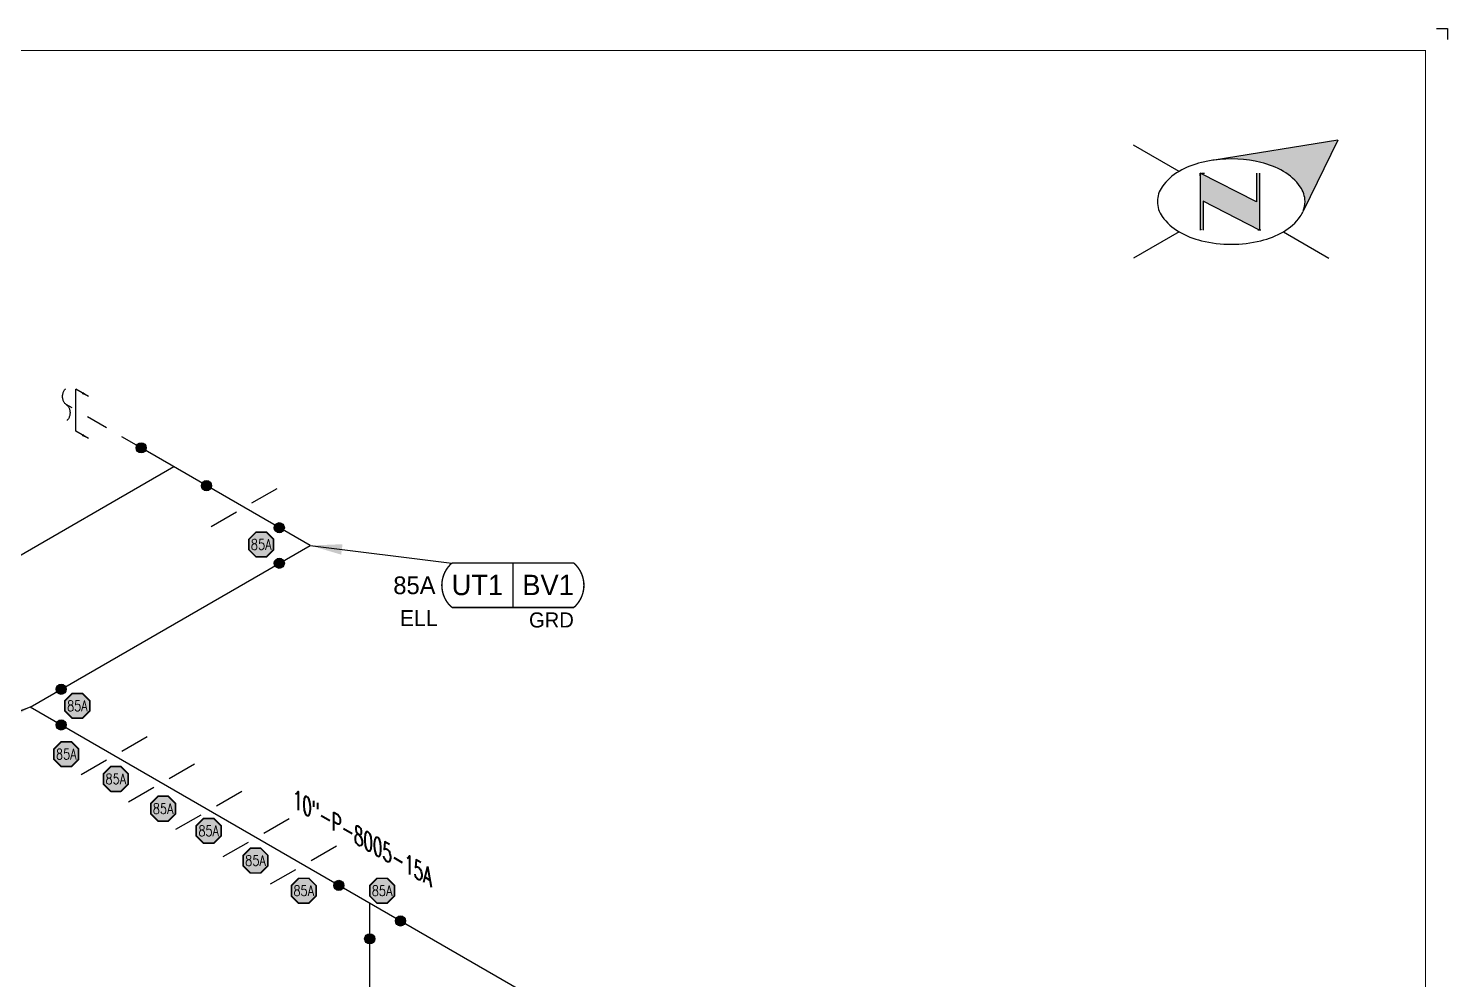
# Model space of a CAD drawing. Header units: inches. Extents: x 0.1 to 17.4, y 0.1 to 11.4.
# Drawn here: x 9.37 to 17.38, y 6.01 to 11.37 of the extents above; entities that cross this region are included whole.
import ezdxf
from ezdxf.enums import TextEntityAlignment as Align

# ---------------------------------------------------------------- set-up
doc = ezdxf.new("R2010")
doc.units = ezdxf.units.IN
doc.header["$MEASUREMENT"] = 0
doc.linetypes.add('HIDDEN2', pattern=[0.1875, 0.125, -0.0625])
for name, color, linetype in [('BORDER', 3, 'Continuous'), ('DL', 20, 'Continuous'), ('FITTINGS', 4, 'Continuous'), ('PART_PCML', 7, 'Continuous'), ('PART_SelectedCML_UT', 132, 'Continuous'), ('PIPE-ANNO', 150, 'HIDDEN2'), ('TEXT', 7, 'Continuous'), ('UNAS.PIPE', 251, 'Continuous'), ('WELD POINTS', 41, 'Continuous')]:
    doc.layers.add(name, color=color, linetype=linetype)
doc.layers.add('PIPE', color=7, linetype='Continuous', lineweight=30)
doc.styles.add('CMLPAS', font='')
doc.styles.add('PART_Standard', font='romans', dxfattribs={"width": 0.8, "height": 0.09})
doc.styles.add('Richmond', font='arial.ttf')
doc.styles.add('SIMPLEX', font='ROMANS')
doc.styles.get("Standard").update_dxf_attribs({"font": 'arial.ttf'})
doc.styles.get('CMLPAS').set_extended_font_data('Cordia New')
doc.dimstyles.new('Richmond', dxfattribs={"dimtxt": 0.18, "dimasz": 0.18, "dimexe": 0.18, "dimexo": 0.0625, "dimgap": 0.09, "dimtad": 0, "dimtih": 1, "dimtoh": 1, "dimdec": 4, "dimzin": 0, "dimdsep": 46, "dimtxsty": 'Richmond', "dimcen": 0.09, "dimadec": 0, "dimazin": 0, "dimtfac": 1, "dimtdec": 4, "dimtofl": 0, "dimtmove": 0, "dimatfit": 3, "dimfxl": 1, "dimtolj": 1, "dimtzin": 0, "dimarcsym": 0})
doc.dimstyles.get("Standard").update_dxf_attribs({"dimtxt": 0.18, "dimasz": 0.18, "dimexe": 0.18, "dimexo": 0.0625, "dimgap": 0.09, "dimtad": 0, "dimtih": 1, "dimtoh": 1, "dimdec": 4, "dimzin": 0, "dimdsep": 46, "dimtxsty": 'Standard', "dimcen": 0.09, "dimadec": 0, "dimazin": 0, "dimtfac": 1, "dimtdec": 4, "dimtofl": 0, "dimtmove": 0, "dimatfit": 3, "dimfxl": 1, "dimtolj": 1, "dimtzin": 0, "dimarcsym": 0})

# ---------------------------------------------------------------- blocks, each defined once
blk = doc.blocks.new('north2')
at = {"layer": 'BORDER'}
for points in [[(-0.706, -0.7673, -0.156851), (-0.679, -0.8512, -0.095667), (-0.6893, -0.9048), (-0.4945, -0.5044), (-1.1905, -0.6173, -0.092194), (-0.9281, -0.6306, -0.072341), (-0.8009, -0.6813, -0.106617)], [(-0.9381, -1.0109), (-0.9364, -1.0092), (-0.9364, -0.6907), (-0.9524, -0.6907), (-0.9524, -0.8533), (-1.2701, -0.6907), (-1.2701, -0.7067), (-1.2701, -1.0118), (-1.254, -1.0118), (-1.254, -0.8492)]]:
    blk.add_hatch(color=7, dxfattribs=at).paths.add_polyline_path(points)
at = {"layer": 'BORDER', "color": 7}
for p, q in [((-1.3895, -0.6813), (-1.6462, -0.5331)), ((-0.4945, -0.5044), (-1.1905, -0.6173)), ((-0.4945, -0.5044), (-0.6893, -0.9048)), ((-1.2701, -0.6907), (-1.2701, -1.0118)), ((-0.9524, -0.8533), (-1.2701, -0.6907)), ((-1.2701, -0.7067), (-1.2701, -0.6907)), ((-1.262, -0.6907), (-1.246, -0.6907)), ((-0.9524, -0.6907), (-0.9524, -0.8533)), ((-0.9364, -0.6907), (-0.9364, -1.0118)), ((-0.9364, -1.0118), (-1.254, -0.8492)), ((-1.254, -0.8492), (-1.254, -1.0118)), ((-1.3895, -1.0211), (-1.6462, -1.1694)), ((-1.2603, -1.0109), (-1.262, -1.0092)), ((-0.9283, -1.0118), (-0.9444, -1.0118)), ((-0.8009, -1.0211), (-0.5441, -1.1694))]:
    blk.add_line(p, q, dxfattribs=at)
for centre, radius, start, end in [((-1.1517, -1.0932), 0.4756, 103.44948, 120), ((-1.0952, -1.3294), 0.7185, 97.62035, 103.44948), ((-1.0952, -1.3294), 0.7185, 76.55052, 97.62035), ((-1.0387, -1.0932), 0.4756, 60, 76.55052), ((-1.2376, -0.9443), 0.3037, 120, 144.34287), ((-0.9527, -0.9443), 0.3037, 35.65713, 60), ((-1.3674, -0.8512), 0.144, 144.34287, 180), ((-0.823, -0.8512), 0.144, 360, 35.65713), ((-1.3674, -0.8512), 0.144, 180, 215.65713), ((-0.823, -0.8512), 0.144, 337.57958, 360), ((-1.2376, -0.7582), 0.3037, 215.65713, 240), ((-0.9527, -0.7582), 0.3037, 300, 324.34287), ((-0.823, -0.8512), 0.144, 324.34287, 337.55468), ((-1.1517, -0.6093), 0.4756, 240, 256.55052), ((-1.0387, -0.6093), 0.4756, 283.44948, 300), ((-1.0952, -0.373), 0.7185, 256.55052, 270), ((-1.0952, -0.373), 0.7185, 270, 283.44948)]:
    blk.add_arc(centre, radius, start, end, dxfattribs=at)
blk = doc.blocks.new('A$C6804a2e5')
blk.add_blockref('north2', (0, 0))
blk = doc.blocks.new('A$C860dd1f6')
at = {"layer": 'PIPE'}
blk.add_blockref('A$C6804a2e5', (0, 0), dxfattribs=at)
blk = doc.blocks.new('Border')
at = {"layer": 'BORDER', "const_width": 0.005}
blk.add_lwpolyline([(0.25, 0.25), (17.25, 0.25), (17.25, 11.25), (0.25, 11.25)], close=True, dxfattribs=at)
blk = doc.blocks.new('2_WELD_SINGLE_00')
at = {"linetype": 'ByBlock', "lineweight": -2}
h = blk.add_hatch(color=0, dxfattribs=at)
edge = h.paths.add_edge_path()
edge.add_arc((0, 0), 0.0286, 0, 360)
at = {"color": 0, "linetype": 'ByBlock', "lineweight": -2}
blk.add_circle((0, 0), 0.0286, dxfattribs=at)
blk = doc.blocks.new('*U71')
at = {"layer": 'WELD POINTS'}
for p, rotation in [((-0.174, 0.1004), 330.0000000000001), ((0.174, -0.1004), 240)]:
    blk.add_blockref('2_WELD_SINGLE_00', p, dxfattribs=dict(at, rotation=rotation))
blk.add_blockref('2_WELD_SINGLE_00', (0, -0.2009), dxfattribs=at)
blk = doc.blocks.new('4_SUPPORT_I-BEAM_30')
at = {"color": 0, "linetype": 'ByBlock', "lineweight": -2}
for p, q in [((-0.0435, 0.0251), (-0.1857, 0.1072)), ((0.1857, -0.1072), (0.0435, -0.0251))]:
    blk.add_line(p, q, dxfattribs=at)
blk = doc.blocks.new('1_Text_330')
at = {"layer": 'TEXT', "style": 'PART_Standard', "oblique": 330, "width": 0.8}
blk.add_attdef('3/4"', (0, 0), '', height=0.09, rotation=330, dxfattribs=at)
blk = doc.blocks.new('*U74')
at = {"layer": 'WELD POINTS'}
for p, rotation in [((-0.174, 0.1004), 240), ((-0.174, -0.1004), 30.00000000000001)]:
    blk.add_blockref('2_WELD_SINGLE_00', p, dxfattribs=dict(at, rotation=rotation))
blk = doc.blocks.new('1_BREAK-PIPE_PIPE_00')
at = {"color": 0, "linetype": 'ByBlock', "lineweight": -2}
for centre, major_axis in [((-0.03, 0.092), (0, -0.101)), ((0.03, -0.092), (0, 0.101))]:
    blk.add_ellipse(centre, major_axis=major_axis, ratio=0.711978, start_param=0.427466, end_param=3.141593, dxfattribs=at)
blk = doc.blocks.new('1_Tilde_00')
at = {"layer": 'PIPE-ANNO', "xscale": -0.5000000000000001, "yscale": 0.5, "zscale": 0.5}
blk.add_blockref('1_BREAK-PIPE_PIPE_00', (0, 0), dxfattribs=at)
blk = doc.blocks.new('*U75')
at = {"layer": 'WELD POINTS'}
for p, rotation in [((0.174, 0.1004), 209.9999999999999), ((0.174, -0.1004), 60.00000000000003)]:
    blk.add_blockref('2_WELD_SINGLE_00', p, dxfattribs=dict(at, rotation=rotation))
blk = doc.blocks.new('PART_PCML')
blk.add_hatch(color=0).paths.add_polyline_path([(-0.0699, -0.029), (-0.029, -0.0699), (0.029, -0.0699), (0.0699, -0.029), (0.0699, 0.029), (0.029, 0.0699), (-0.029, 0.0699), (-0.0699, 0.029)])
at = {"color": 7, "const_width": 0.009}
blk.add_lwpolyline([(-0.0699, 0.029), (-0.029, 0.0699), (0.029, 0.0699), (0.0699, 0.029), (0.0699, -0.029), (0.029, -0.0699), (-0.029, -0.0699), (-0.0699, -0.029), (-0.0699, 0.029), (-0.029, 0.0699)], dxfattribs=at)
at = {"color": 18, "true_color": 0x000000}
blk.add_lwpolyline([(-0.029, 0.0699), (-0.0699, 0.029), (-0.0699, -0.029), (-0.029, -0.0699), (0.029, -0.0699), (0.0699, -0.029), (0.0699, 0.029), (0.029, 0.0699)], close=True, dxfattribs=at)
at = {"color": 7, "true_color": 0xffffff, "style": 'SIMPLEX', "width": 0.8, "flags": 1}
for tag, p in [('CIRCUIT', (-0.0939, 0.0889)), ('DM', (-0.0527, -0.1332)), ('TYPE', (-0.0749, -0.2043))]:
    blk.add_attdef(tag, p, '', height=0.0586, dxfattribs=at)
at = {"color": 7, "true_color": 0xffffff, "style": 'SIMPLEX', "width": 0.8}
blk.add_attdef('DMDISP', text='', height=0.0586, dxfattribs=at).set_placement((0, 0), align=Align.MIDDLE_CENTER)
blk = doc.blocks.new('CMLPAS')
at = {"const_width": 0.008}
blk.add_lwpolyline([(0.0625, 0.125, 0.454441), (0.0625, -0.125), (0.75, -0.125, 0.454441), (0.75, 0.125)], format="xyb", close=True, dxfattribs=at)
blk.add_lwpolyline([(0.4063, -0.125), (0.4063, 0.125)], dxfattribs=at)
at = {"style": 'CMLPAS', "flags": 1}
for tag, p in [('STATE', (0.75, 0.6229)), ('DL', (0.75, 0.4817)), ('CIRCUIT', (0.75, 0.3405)), ('SUBSINTERVAL(MONTHS)', (-0.0251, -0.3355)), ('OLD_ID', (0.75, -0.3366)), ('OLD_NDE', (0.75, -0.4778)), ('OLD_ENTY', (0.7411, -0.6357)), ('SIZE', (0.7473, -0.7611)), ('SPEC', (0.7473, -0.9022)), ('JUSTIFY', (0.7473, -1.0434)), ('COMMENTS', (0.7473, -1.1846)), ('OLD_ASSET', (0.75, -1.3262)), ('SCHED', (0.7371, -1.4689)), ('NOM_THICK', (0.7521, -1.6102)), ('CORR_ALLOW', (0.763, -1.7453)), ('TML_STATUS', (0.7723, -1.8777)), ('FLOW_ORDER', (0.7785, -2.1301))]:
    blk.add_attdef(tag, text='', height=0.1, dxfattribs=at).set_placement(p, align=Align.MIDDLE_RIGHT)
at = {"style": 'CMLPAS'}
for tag, height, p in [('CHILD', 0.25, (0.75, 0.269)), ('###', 0.115, (0.75, 0.002)), ('ACCESS', 0.085, (0.75, -0.1954))]:
    blk.add_attdef(tag, text='', height=height, dxfattribs=at).set_placement(p, align=Align.MIDDLE_RIGHT)
at = {"color": 152, "style": 'CMLPAS'}
for tag, height, p in [('SPECIAL', 0.085, (0.4055, 0.1897)), ('DM-TYPE', 0.1, (-0.03, 0)), ('COMP', 0.09, (-0.0174, -0.185))]:
    blk.add_attdef(tag, text='', height=height, dxfattribs=at).set_placement(p, align=Align.MIDDLE_RIGHT)
at = {"style": 'CMLPAS'}
blk.add_attdef('NDE', text='', height=0.115, dxfattribs=at).set_placement((0.206, 0.002), align=Align.MIDDLE_CENTER)
blk = doc.blocks.new('*U64')
at = {"color": 20, "linetype": 'ByBlock', "ltscale": 0.7}
blk.add_line((0.0541, -0.1498), (0.0541, 0.0873), dxfattribs=at)
for points in [[(0.1257, 0.0459), (0.0541, 0.0873)], [(0.1257, -0.1911), (0.0541, -0.1498)]]:
    blk.add_leader(points, dimstyle='Richmond', override={"dimasz": 0.04, "dimgap": 0.09, "dimtad": 0}, dxfattribs=at)

msp = doc.modelspace()

# ---------------------------------------------------------------- linework, layer by layer
for p, q in [((17.3125, 11.375), (17.375, 11.375)), ((17.375, 11.375), (17.375, 11.3125))]:
    msp.add_line(p, q)
at = {"layer": 'PIPE'}
for p, q in [((10.9614, 8.4604), (10.0082, 9.0107)), ((10.1928, 8.9041), (5.4528, 6.1675)), ((9.3834, 7.5493), (10.9614, 8.4604)), ((15.6797, 3.9141), (9.3834, 7.5493)), ((11.2971, 4.9455), (11.2971, 6.4444))]:
    msp.add_line(p, q, dxfattribs=at)
at = {"layer": 'UNAS.PIPE', "linetype": 'HIDDEN2'}
msp.add_line((10.0082, 9.0107), (9.5863, 9.2543), dxfattribs=at)

# ---------------------------------------------------------------- block references
at = {"layer": 'BORDER'}
for name, p in [('Border', (0, 0)), ('A$C860dd1f6', (17.25, 11.25))]:
    msp.add_blockref(name, p, dxfattribs=at)
at = {"layer": 'DL'}
msp.add_blockref('*U64', (9.5863, 9.2543), dxfattribs=at)
at = {"layer": 'FITTINGS', "xscale": -1}
for p in [(10.5896, 8.675), (9.8557, 7.2766), (10.1227, 7.1224), (10.3897, 6.9682), (10.6568, 6.8141), (10.9238, 6.6599)]:
    msp.add_blockref('4_SUPPORT_I-BEAM_30', p, dxfattribs=at)
at = {"layer": 'PART_PCML', "color": 13}
for p in [(10.6853, 8.4659), (9.6486, 7.5566), (9.5861, 7.2842), (9.8655, 7.1446), (10.1322, 6.977), (10.3891, 6.852), (10.6533, 6.6845), (10.9251, 6.5144), (11.367, 6.5143)]:
    msp.add_blockref('PART_PCML', p, dxfattribs=at).add_auto_attribs({'DMDISP': '85A'})
at = {"layer": 'PART_SelectedCML_UT'}
msp.add_blockref('CMLPAS', (11.6981, 8.2361), dxfattribs=at).add_auto_attribs({'###': 'BV1', 'NDE': 'UT1', 'DM-TYPE': '85A', 'COMP': 'ELL', 'ACCESS': 'GRD'})
at = {"layer": 'PIPE-ANNO'}
msp.add_blockref('1_Tilde_00', (9.5863, 9.2543), dxfattribs=at)
at = {"layer": 'TEXT'}
msp.add_blockref('1_Text_330', (10.8635, 6.9859), dxfattribs=at).add_auto_attribs({'3/4"': '10"-P-8005-15A'})
at = {"layer": 'WELD POINTS', "rotation": 180}
msp.add_blockref('2_WELD_SINGLE_00', (10.0082, 9.0107), dxfattribs=at)
at = {"layer": 'WELD POINTS'}
for name, p in [('2_WELD_SINGLE_00', (10.3773, 8.7976)), ('*U74', (10.9614, 8.4604)), ('*U75', (9.3834, 7.5493)), ('*U71', (11.2971, 6.4444))]:
    msp.add_blockref(name, p, dxfattribs=at)

# ---------------------------------------------------------------- leaders
at = {"layer": 'PART_SelectedCML_UT'}
for points in [[(10.9614, 8.4604), (11.7606, 8.3611)], [(9.3834, 7.5493), (8.859, 7.3441)]]:
    msp.add_leader(points, dimstyle='Standard', dxfattribs=at)

doc.saveas('drawing.dxf')
